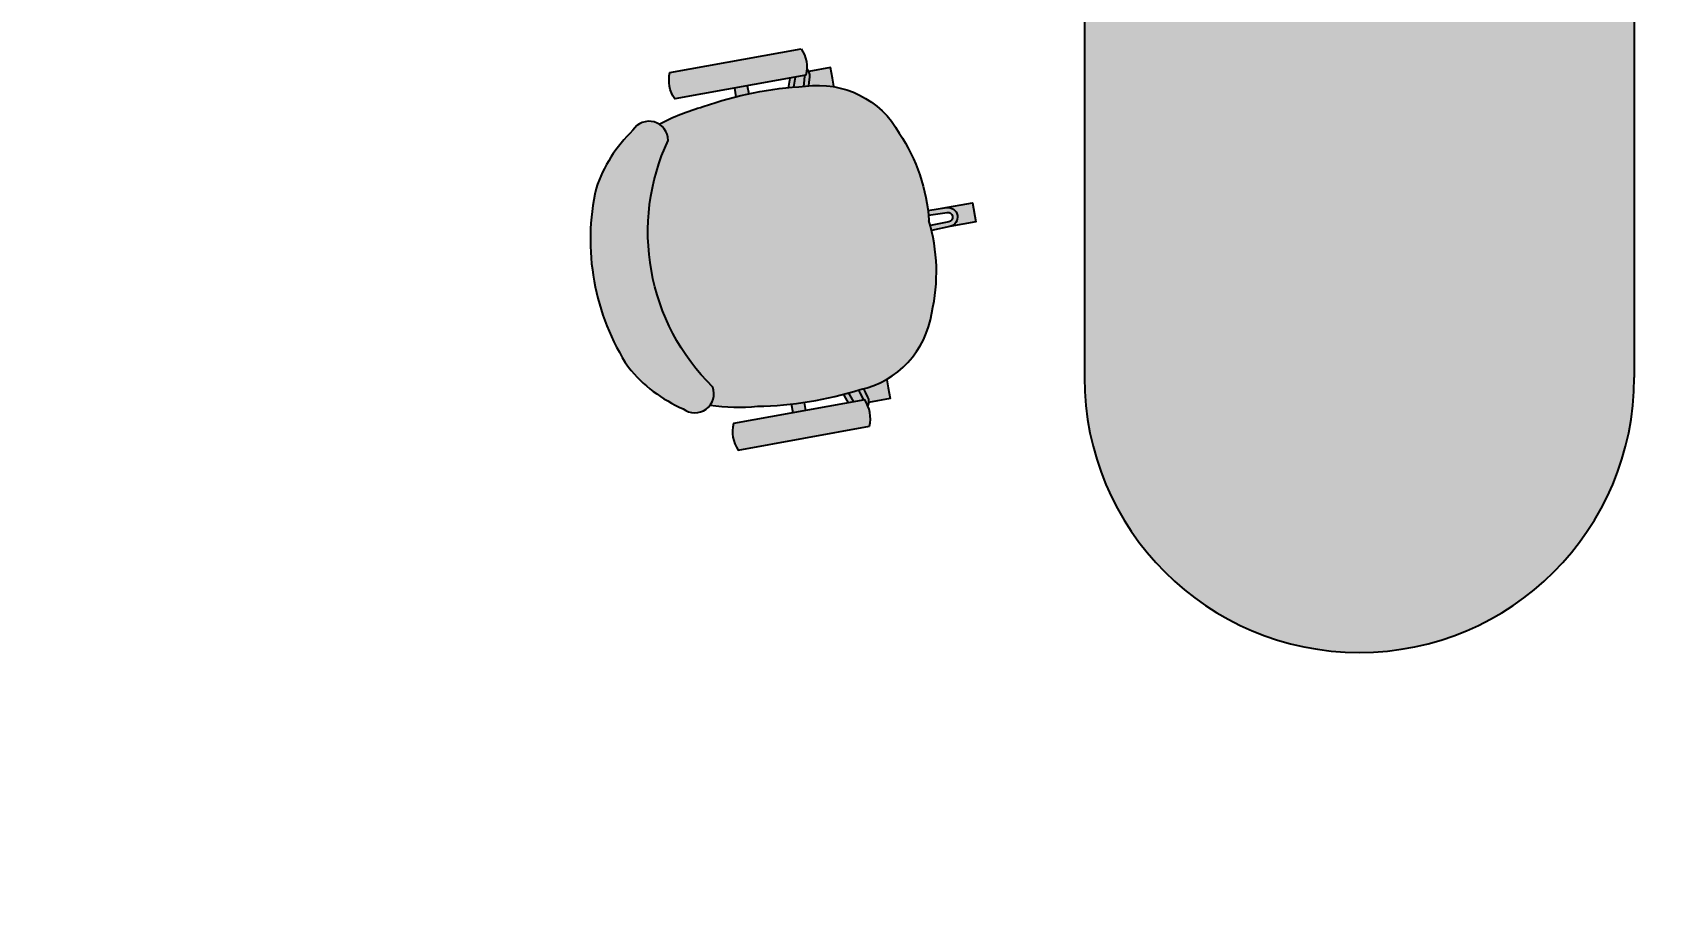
# Model space of a CAD drawing. Header units: millimetres. Extents: x 515 to 43442, y -1882 to 9936.
# Drawn here: x 16992.3 to 17286.9, y 6701 to 6858.5 of the extents above; entities that cross this region are included whole.
import ezdxf

# ---------------------------------------------------------------- set-up
doc = ezdxf.new("R2010")
doc.units = ezdxf.units.MM
doc.layers.get('Defpoints').update_dxf_attribs({"color": 31})
doc.layers.add('ARREDI_CAMP', color=7, linetype='Continuous', lineweight=0, true_color=0xededed)
doc.layers.add('ARREDI_LINEE', color=33, linetype='Continuous', lineweight=9)
doc.layers.add('Q_100_ESECUTIVO', color=3, linetype='Continuous')
doc.styles.add('T_ESE_q100', font='bahnschrift.ttf', dxfattribs={"height": 15})
doc.dimstyles.new('ESE_q100', dxfattribs={"dimscale": 0, "dimtxt": 15, "dimasz": 8, "dimexe": 5, "dimexo": 10, "dimgap": 5, "dimtad": 1, "dimdec": 0, "dimrnd": 0.5, "dimzin": 0, "dimdsep": 46, "dimtxsty": 'T_ESE_q100', "dimblk": 'ARCHTICK', "dimcen": 0.09, "dimdle": 5, "dimadec": 0, "dimazin": 0, "dimtfac": 1, "dimtdec": 0, "dimtofl": 0, "dimtmove": 2, "dimatfit": 3, "dimldrblk": 'ARCHTICK', "dimfxl": 20, "dimfxlon": 1, "dimtolj": 1, "dimtzin": 0, "dimarcsym": 0})

# ---------------------------------------------------------------- blocks, each defined once
blk = doc.blocks.new('_ArchTick')
at = {"color": 0, "linetype": 'ByBlock', "const_width": 0.15}
blk.add_lwpolyline([(-0.5, -0.5), (0.5, 0.5)], dxfattribs=at)
blk = doc.blocks.new('*D167')
at = {"layer": 'Defpoints', "color": 0, "transparency": 16777216}
for p in [(20969.5, 8712.24), (16281.35, 5552.3), (16293.59, 5534.29)]:
    blk.add_point(p, dxfattribs=at)
at = {"layer": 'Q_100_ESECUTIVO', "color": 0, "lineweight": -2, "transparency": 16777216}
for p, q in [((20961.39, 8733.05), (16277.22, 5549.49)), ((20963.88, 8720.51), (20954.45, 8734.38)), ((16287.97, 5542.56), (16278.54, 5556.43))]:
    blk.add_line(p, q, dxfattribs=at)
at = {"layer": 'Q_100_ESECUTIVO', "color": 0, "lineweight": -2, "transparency": 16777216, "xscale": 8, "yscale": 8, "zscale": 8}
for p, rotation in [((20957.26, 8730.24), 34.20169827599207), ((16281.35, 5552.3), 214.2016982759921)]:
    blk.add_blockref('_ArchTick', p, dxfattribs=dict(at, rotation=rotation))
at = {"layer": 'Q_100_ESECUTIVO', "color": 0, "transparency": 16777216, "insert": (18612.24, 7151.67), "char_height": 15, "attachment_point": 5, "rotation": 34.2017, "style": 'T_ESE_q100'}
blk.add_mtext('\\A1;5655', dxfattribs=at)

msp = doc.modelspace()

# ---------------------------------------------------------------- hatches: boundary and pattern name
at = {"layer": 'ARREDI_CAMP', "lineweight": -2, "true_color": 0xbab7a6, "transparency": 33554687}
h = msp.add_hatch(color=253, dxfattribs=at)
h.dxf.hatch_style = 1
edge = h.paths.add_edge_path()
edge.add_line((17283.59, 6979.65), (17183.59, 6979.65))
edge.add_line((17183.59, 6979.65), (17183.59, 6795.73))
edge.add_arc((17233.59, 6795.73), 50, 180, 360)
edge.add_line((17283.59, 6795.73), (17283.59, 6979.65))
h = msp.add_hatch(color=253, dxfattribs=at)
h.dxf.hatch_style = 1
h.paths.add_polyline_path([(17107.89, 6838.84, 0.258414), (17106.29, 6841.78, -0.057489), (17114.29, 6844.98, -0.071475), (17132.85, 6848.67, -0.311745), (17149.94, 6840.16, -0.130279), (17155.32, 6824.26, -0.130279), (17155.84, 6807.49, -0.311745), (17142.82, 6793.53, -0.071475), (17124.14, 6790.49, -0.057489), (17115.53, 6790.68, 0.258414), (17116, 6794, -0.155221), (17104.85, 6815.18, -0.154697)])
h.paths.add_polyline_path([(17094.8, 6830.11, -0.12086), (17101.48, 6840.67, -0.75956), (17107.89, 6838.84, 0.155221), (17104.87, 6815.1, 0.154697), (17116, 6794, -0.75956), (17110.64, 6790.04, -0.12086), (17100.68, 6797.59, -0.103151), (17094.46, 6813.26, -0.103151)])
h.paths.add_polyline_path([(17132.1, 6855.51, -0.207753), (17132.97, 6850.71), (17109.09, 6846.39, -0.207753), (17108.22, 6851.2)])
h.paths.add_polyline_path([(17133.48, 6851.37), (17137.41, 6852.08), (17137.77, 6850.13), (17138.03, 6848.67), (17137.85, 6848.64, 0.065476), (17133.47, 6848.75), (17133.54, 6849.37), (17133.65, 6850.4, 0.142715)])
h.paths.add_polyline_path([(17132.76, 6850.5, 0.049806), (17132.76, 6850.67), (17132.97, 6850.71, 0.047131), (17133.13, 6851.85, -0.230699), (17133.65, 6850.4), (17133.54, 6849.37), (17133.47, 6848.75, 0.009294), (17132.85, 6848.67, 0.001097), (17132.56, 6848.66), (17132.62, 6849.2)])
h.paths.add_polyline_path([(17130.06, 6850.18), (17130.99, 6850.35), (17130.75, 6848.86), (17130.69, 6848.52, 0.003482), (17129.77, 6848.44), (17129.81, 6848.69)], flags=17)
h.paths.add_polyline_path([(17130.99, 6850.35), (17132.76, 6850.67, -0.049806), (17132.76, 6850.5), (17132.62, 6849.2), (17132.56, 6848.66, 0.007048), (17130.69, 6848.52), (17130.75, 6848.86)], flags=17)
h.paths.add_polyline_path([(17119.95, 6848.35), (17122.29, 6848.78), (17122.56, 6847.31, 0.008971), (17120.23, 6846.77)], flags=17)
h.paths.add_polyline_path([(17158.51, 6826.62), (17158.16, 6826.57), (17163.24, 6827.49), (17163.87, 6824.04), (17159.31, 6823.22, 0.922132)])
h.paths.add_polyline_path([(17155.15, 6826.11), (17158.51, 6826.62, -0.971301), (17159.14, 6823.17), (17155.81, 6822.47, 0.006849), (17155.59, 6823.34), (17158.95, 6824.05, 0.971301), (17158.65, 6825.74), (17155.24, 6825.22, 0.006849)])
h.paths.add_polyline_path([(17143.42, 6793.67, 0.064231), (17147.41, 6795.27), (17147.68, 6795.32), (17147.94, 6793.85), (17148.29, 6791.9), (17144.35, 6791.19, 0.142715), (17144.18, 6792.16), (17143.71, 6793.09)], flags=17)
h.paths.add_polyline_path([(17142.79, 6792.92), (17142.53, 6793.44, 0.00113), (17142.82, 6793.53, 0.009165), (17143.42, 6793.67), (17143.71, 6793.09), (17144.18, 6792.16, -0.22938), (17144.2, 6790.63, 0.048089), (17143.64, 6791.66), (17143.43, 6791.63, 0.040993), (17143.38, 6791.76)], flags=17)
h.paths.add_polyline_path([(17139.98, 6792.42), (17139.84, 6792.67, 0.003482), (17140.73, 6792.91), (17140.92, 6792.59), (17141.66, 6791.31), (17140.72, 6791.14)], flags=17)
h.paths.add_polyline_path([(17140.92, 6792.59), (17140.73, 6792.91, 0.007055), (17142.53, 6793.44), (17142.79, 6792.92), (17143.38, 6791.76, -0.040993), (17143.43, 6791.63), (17141.66, 6791.31)], flags=17)
h.paths.add_polyline_path([(17119.76, 6787.35), (17143.64, 6791.66, -0.207753), (17144.51, 6786.86), (17120.63, 6782.54, -0.207753)])
h.paths.add_polyline_path([(17130.33, 6790.89, 0.008971), (17132.7, 6791.2), (17132.97, 6789.73), (17130.62, 6789.31)], flags=17)

# ---------------------------------------------------------------- linework, layer by layer
at = {"layer": 'ARREDI_LINEE', "color": 3, "lineweight": -2, "transparency": 33554687}
for p, q in [((17183.59, 6979.65), (17183.59, 6795.73)), ((17283.59, 6979.65), (17283.59, 6795.73)), ((17119.95, 6848.35), (17120.23, 6846.77)), ((17122.29, 6848.78), (17122.56, 6847.31)), ((17132.97, 6789.73), (17132.7, 6791.2)), ((17130.62, 6789.31), (17130.33, 6790.89))]:
    msp.add_line(p, q, dxfattribs=at)
for points in [[(17132.1, 6855.51, -0.207753), (17132.97, 6850.71), (17109.09, 6846.39, -0.207753), (17108.22, 6851.2)], [(17144.51, 6786.86, 0.207753), (17143.64, 6791.66), (17119.76, 6787.35, 0.207753), (17120.63, 6782.54)]]:
    msp.add_lwpolyline(points, format="xyb", close=True, dxfattribs=at)
for points in [[(17130.06, 6850.18), (17129.81, 6848.69, -0.491323)], [(17130.99, 6850.35), (17130.75, 6848.86, -0.491323)], [(17132.62, 6849.2), (17132.76, 6850.5, 0.049806), (17132.76, 6850.67)], [(17133.54, 6849.37), (17133.65, 6850.4, 0.230699), (17133.13, 6851.85)], [(17106.29, 6841.78, -0.057489), (17114.29, 6844.98, -0.071475), (17132.85, 6848.67, -0.311745), (17149.94, 6840.16, -0.130308), (17155.32, 6824.26)], [(17129.81, 6848.69), (17129.77, 6848.44, -0.491323)], [(17130.75, 6848.86), (17130.69, 6848.52, -0.491323)], [(17132.56, 6848.66), (17132.62, 6849.2, 0.971301)], [(17133.47, 6848.75), (17133.54, 6849.37, 0.971301)], [(17104.87, 6815.1, -0.155221), (17107.89, 6838.84, 0.75956), (17101.48, 6840.67, 0.12086), (17094.8, 6830.11, 0.103151), (17094.46, 6813.26, 0.103151), (17100.68, 6797.59, 0.12086), (17110.64, 6790.04, 0.75956), (17116, 6794, -0.155221), (17104.85, 6815.18)], [(17155.15, 6826.11), (17158.51, 6826.62, -0.971301), (17159.14, 6823.17), (17155.81, 6822.47, 0.491323)], [(17115.53, 6790.68, 0.057489), (17124.14, 6790.49, 0.071475), (17142.82, 6793.53, 0.311745), (17155.84, 6807.49, 0.130308), (17155.32, 6824.27)], [(17155.24, 6825.22), (17158.65, 6825.74, -0.971301), (17158.95, 6824.05), (17155.59, 6823.34, 0.491323)], [(17139.98, 6792.42), (17139.84, 6792.67, 0.491323)], [(17140.72, 6791.14), (17139.98, 6792.42, 0.491323)], [(17140.92, 6792.59), (17140.73, 6792.91, 0.491323)], [(17141.66, 6791.31), (17140.92, 6792.59, 0.491323)], [(17142.53, 6793.44), (17142.79, 6792.92, -0.971301)], [(17142.79, 6792.92), (17143.38, 6791.76, -0.040993), (17143.43, 6791.63)], [(17143.42, 6793.67), (17143.71, 6793.09, -0.971301)], [(17143.71, 6793.09), (17144.18, 6792.16, -0.22938), (17144.2, 6790.63)]]:
    msp.add_lwpolyline(points, format="xyb", dxfattribs=at)
for points in [[(17137.77, 6850.13), (17137.41, 6852.08), (17133.48, 6851.37)], [(17137.85, 6848.64), (17138.03, 6848.67), (17137.77, 6850.13)], [(17157.74, 6826.49), (17163.24, 6827.49), (17163.87, 6824.04), (17159.13, 6823.18)], [(17147.41, 6795.27), (17147.68, 6795.32), (17147.94, 6793.85)], [(17147.94, 6793.85), (17148.29, 6791.9), (17144.35, 6791.19)]]:
    msp.add_lwpolyline(points, dxfattribs=at)
msp.add_arc((17233.59, 6795.73), 50, 180, 0, dxfattribs=at)

# ---------------------------------------------------------------- dimensions: what is measured, and where the dimension line sits
at = {"layer": 'Q_100_ESECUTIVO'}
dim = msp.add_aligned_dim(p1=(20969.5, 8712.24), p2=(16293.59, 5534.29), distance=-21.77, dimstyle='ESE_q100', override={"dimscale": 1, "dimrnd": 5}, dxfattribs=at)
dim.commit()
dim.dimension.update_dxf_attribs({"geometry": '*D167', "text_midpoint": (18612.24, 7151.67)})

doc.saveas('drawing.dxf')
